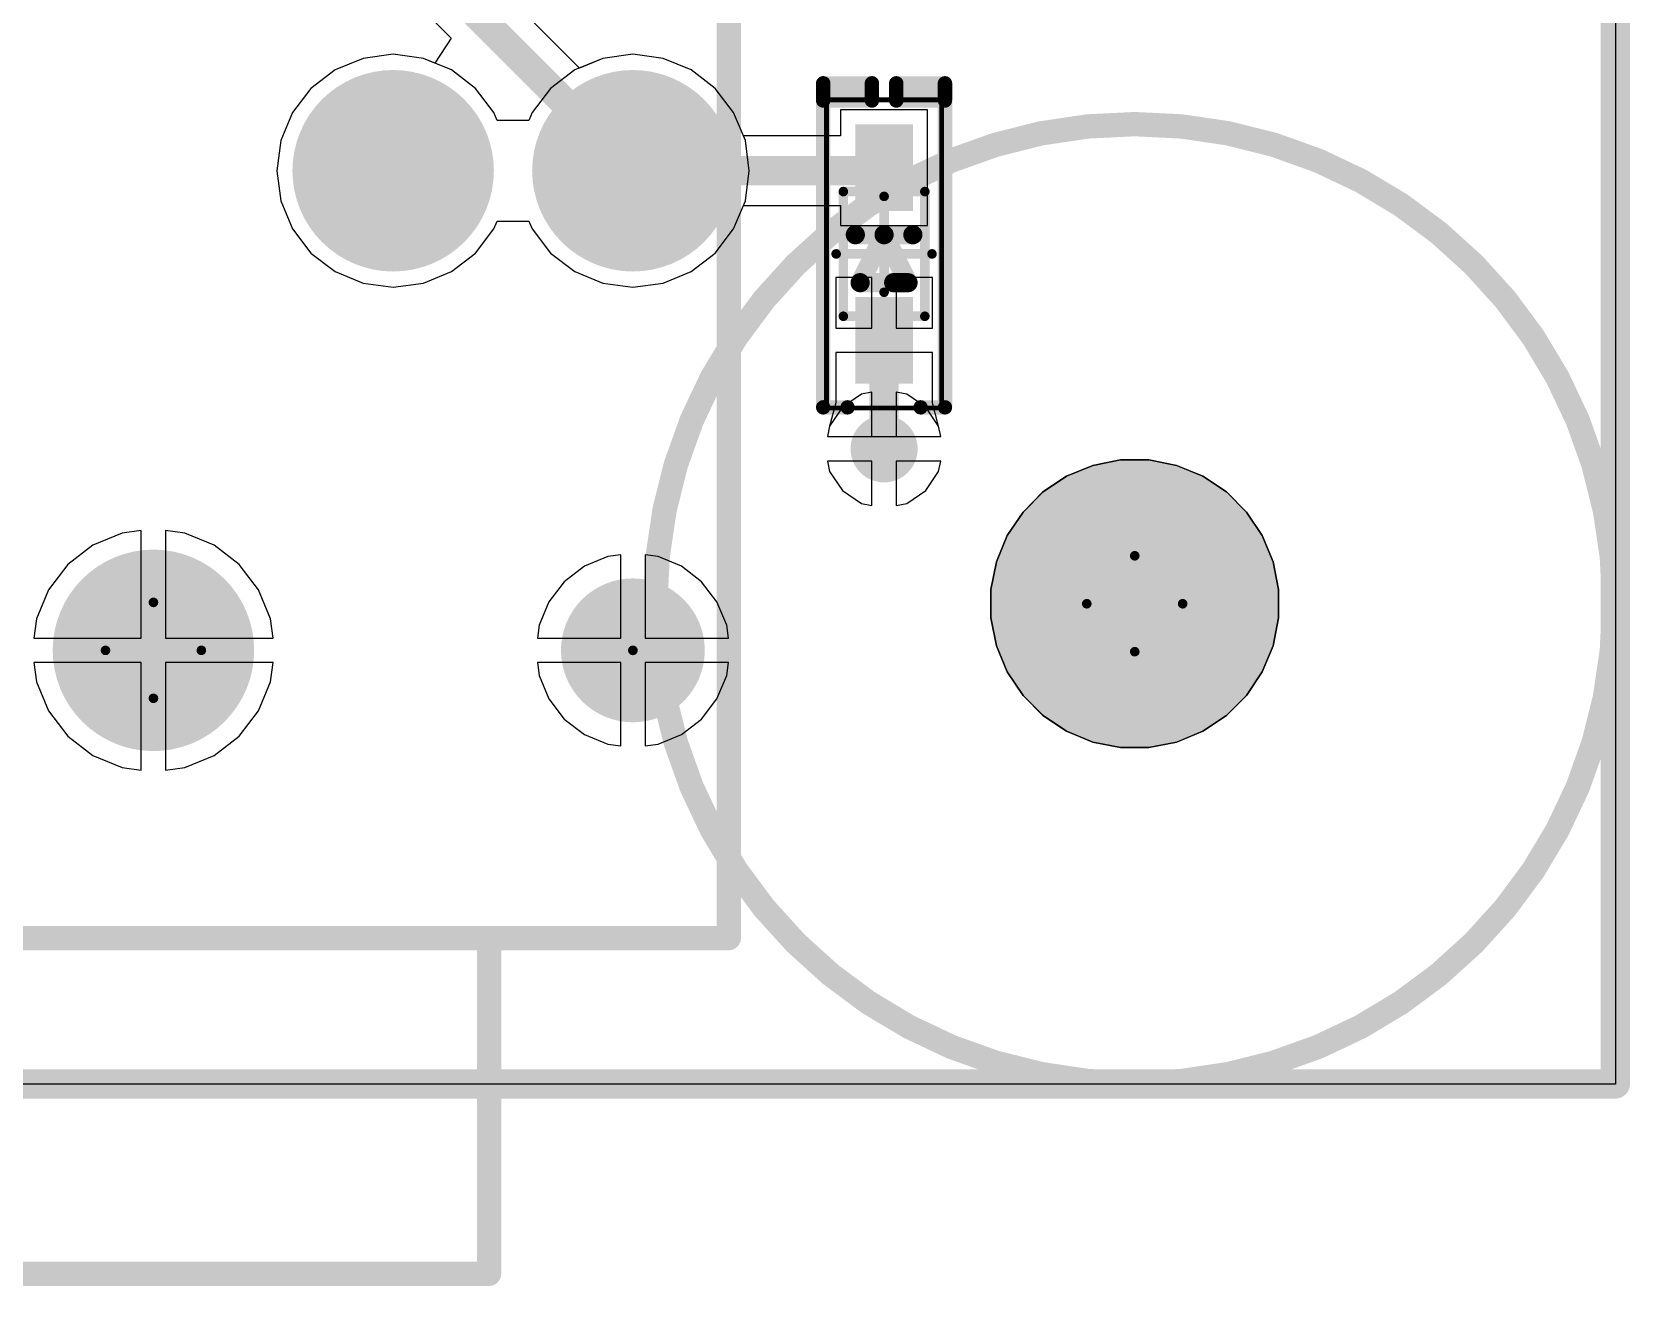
# Model space of a CAD drawing. Header units: millimetres. Extents: x 45 to 209, y 90 to 189.
# Drawn here: x 155.82 to 172.49, y 90.25 to 103.33 of the extents above; entities that cross this region are included whole.
import ezdxf

# ---------------------------------------------------------------- set-up
doc = ezdxf.new("R2010")
doc.units = ezdxf.units.MM
for name, color, linetype in [('BottomLayer', 5, 'Continuous'), ('BottomSolder', 6, 'Continuous'), ('Mechanical1', 6, 'Continuous'), ('Mechanical13', 56, 'Continuous'), ('Mechanical15', 56, 'Continuous'), ('Mechanical3', 76, 'Continuous'), ('MultiLayer', 9, 'Continuous'), ('PadHoleLayer', 156, 'Continuous'), ('TopLayer', 1, 'Continuous'), ('TopOverlay', 2, 'Continuous'), ('TopPaste', 8, 'Continuous'), ('TopSolder', 216, 'Continuous'), ('ViaHoleLayer', 16, 'Continuous')]:
    doc.layers.add(name, color=color, linetype=linetype)

# ---------------------------------------------------------------- blocks, each defined once
blk = doc.blocks.new('7EF2B92C_0FC9_4C85_B662_5CEC65BFCCC4_12')
at = {"layer": 'BottomLayer', "const_width": 1}
for points in [[(-0.5, 0, 1), (0.5, 0, 1)], [(4.5, -2.5, 1), (5.5, -2.5, 1)], [(4.5, -5, 1), (5.5, -5, 1)]]:
    blk.add_lwpolyline(points, format="xyb", close=True, dxfattribs=at)
at = {"layer": 'BottomSolder'}
for points, const_width in [([(-0.525, 0, 1), (0.525, 0, 1)], 1.051), ([(4.475, -2.5, 1), (5.525, -2.5, 1)], 1.051), ([(4.475, -5, 1), (5.525, -5, 1)], 1.051), ([(-0.025, -5, 1), (0.025, -5, 1)], 0.0508)]:
    blk.add_lwpolyline(points, format="xyb", close=True, dxfattribs=dict(at, const_width=const_width))
at = {"layer": 'Mechanical15', "const_width": 0.1}
for points in [[(0, 0.5), (0, -0.5)], [(-0.5, 0), (0.5, 0)]]:
    blk.add_lwpolyline(points, dxfattribs=at)
at = {"layer": 'Mechanical15', "const_width": 0.05}
for points in [[(-0.025, 0.5, 1), (0.025, 0.5, 1)], [(-0.525, 0, 1), (-0.475, 0, 1)], [(0.475, 0, 1), (0.525, 0, 1)], [(-0.025, -0.5, 1), (0.025, -0.5, 1)]]:
    blk.add_lwpolyline(points, format="xyb", close=True, dxfattribs=at)
at = {"layer": 'MultiLayer', "const_width": 1}
for points in [[(-0.5, 0, 1), (0.5, 0, 1)], [(4.5, -2.5, 1), (5.5, -2.5, 1)], [(4.5, -5, 1), (5.5, -5, 1)]]:
    blk.add_lwpolyline(points, format="xyb", close=True, dxfattribs=at)
at = {"layer": 'PadHoleLayer'}
for points, const_width in [([(-0.3, 0, 1), (0.3, 0, 1)], 0.6), ([(4.7, -2.5, 1), (5.3, -2.5, 1)], 0.6), ([(-0.375, -5, 1), (0.375, -5, 1)], 0.75), ([(4.7, -5, 1), (5.3, -5, 1)], 0.6)]:
    blk.add_lwpolyline(points, format="xyb", close=True, dxfattribs=dict(at, const_width=const_width))
at = {"layer": 'TopLayer', "const_width": 1}
for points in [[(-0.5, 0, 1), (0.5, 0, 1)], [(4.5, -2.5, 1), (5.5, -2.5, 1)], [(4.5, -5, 1), (5.5, -5, 1)]]:
    blk.add_lwpolyline(points, format="xyb", close=True, dxfattribs=at)
at = {"layer": 'TopOverlay', "const_width": 0.254}
for points in [[(-3, 6), (-3, -6)], [(-6.5, 3.5), (-6.5, -3.5)], [(-6.5, -3.5), (-3, -3.5)], [(-3, -3.5), (-3, -6)], [(-3, -6), (8, -6)]]:
    blk.add_lwpolyline(points, dxfattribs=at)
at = {"layer": 'TopOverlay', "const_width": 0.127}
for points in [[(-6.563, -3.5, 1), (-6.436, -3.5, 1)], [(-6.563, -3.5, 1), (-6.436, -3.5, 1)], [(-3.063, -3.5, 1), (-2.936, -3.5, 1)], [(-3.063, -3.5, 1), (-2.936, -3.5, 1)], [(-3.063, -6, 1), (-2.936, -6, 1)], [(-3.063, -6, 1), (-2.936, -6, 1)], [(-3.063, -6, 1), (-2.936, -6, 1)]]:
    blk.add_lwpolyline(points, format="xyb", close=True, dxfattribs=at)
at = {"layer": 'TopSolder'}
for points, const_width in [([(-0.525, 0, 1), (0.525, 0, 1)], 1.051), ([(4.475, -2.5, 1), (5.525, -2.5, 1)], 1.051), ([(4.475, -5, 1), (5.525, -5, 1)], 1.051), ([(-0.025, -5, 1), (0.025, -5, 1)], 0.0508)]:
    blk.add_lwpolyline(points, format="xyb", close=True, dxfattribs=dict(at, const_width=const_width))
blk = doc.blocks.new('FIDUCIAL_IPC_7351A_67')
at = {"layer": 'Mechanical15', "const_width": 0.1}
for points in [[(0, -0.5), (0, 0.5)], [(-0.5, 0), (0.5, 0)]]:
    blk.add_lwpolyline(points, dxfattribs=at)
at = {"layer": 'Mechanical15', "const_width": 0.05}
for points in [[(-0.025, 0.5, 1), (0.025, 0.5, 1)], [(-0.525, 0, 1), (-0.475, 0, 1)], [(0.475, 0, 1), (0.525, 0, 1)], [(-0.025, -0.5, 1), (0.025, -0.5, 1)]]:
    blk.add_lwpolyline(points, format="xyb", close=True, dxfattribs=at)
at = {"layer": 'Mechanical3'}
for points, const_width in [([(5, 0, 1), (-5, 0, 1)], 0.254), ([(-5.064, 0, 1), (-4.937, 0, 1)], 0.127), ([(4.937, 0, 1), (5.064, 0, 1)], 0.127)]:
    blk.add_lwpolyline(points, format="xyb", close=True, dxfattribs=dict(at, const_width=const_width))
at = {"layer": 'TopLayer'}
for p, q in [((-0.438, 1.442), (-0.148, 1.5)), ((-0.148, 1.5), (0, 1.5)), ((0, 1.5), (0.148, 1.5)), ((0.148, 1.5), (0.438, 1.442)), ((-0.711, 1.329), (-0.438, 1.442)), ((0.438, 1.442), (0.711, 1.329)), ((-0.956, 1.165), (-0.711, 1.329)), ((0.711, 1.329), (0.956, 1.165)), ((-1.165, 0.956), (-0.956, 1.165)), ((0.956, 1.165), (1.165, 0.956)), ((-1.329, 0.711), (-1.165, 0.956)), ((1.165, 0.956), (1.329, 0.711)), ((-1.442, 0.438), (-1.329, 0.711)), ((1.329, 0.711), (1.442, 0.438)), ((-1.5, 0.148), (-1.442, 0.438)), ((1.442, 0.438), (1.5, 0.148)), ((-1.5, 0), (-1.5, 0.148)), ((-1.5, -0.148), (-1.5, 0)), ((1.5, 0.148), (1.5, 0)), ((1.5, 0), (1.5, -0.148)), ((-1.442, -0.438), (-1.5, -0.148)), ((1.5, -0.148), (1.442, -0.438)), ((-1.329, -0.711), (-1.442, -0.438)), ((1.442, -0.438), (1.329, -0.711)), ((-1.165, -0.956), (-1.329, -0.711)), ((1.329, -0.711), (1.165, -0.956)), ((-0.956, -1.165), (-1.165, -0.956)), ((1.165, -0.956), (0.956, -1.165)), ((-0.711, -1.329), (-0.956, -1.165)), ((0.956, -1.165), (0.711, -1.329)), ((-0.438, -1.442), (-0.711, -1.329)), ((0.711, -1.329), (0.438, -1.442)), ((-0.148, -1.5), (-0.438, -1.442)), ((0.438, -1.442), (0.148, -1.5)), ((0, -1.5), (-0.148, -1.5)), ((0, -1.5), (0, -1.5)), ((0.148, -1.5), (0, -1.5))]:
    blk.add_line(p, q, dxfattribs=at)
at = {"layer": 'TopLayer', "const_width": 0.5}
blk.add_lwpolyline([(-0.25, 0, 1), (0.25, 0, 1)], format="xyb", close=True, dxfattribs=at)
at = {"layer": 'TopPaste', "const_width": 0.5}
blk.add_lwpolyline([(-0.25, 0, 1), (0.25, 0, 1)], format="xyb", close=True, dxfattribs=at)
at = {"layer": 'TopSolder', "const_width": 1.5}
blk.add_lwpolyline([(-0.75, 0, 1), (0.75, 0, 1)], format="xyb", close=True, dxfattribs=at)
blk = doc.blocks.new('SOD523F_77')
at = {"layer": 'Mechanical13', "const_width": 0.1}
for points in [[(-0.65, 0.425), (-0.65, -0.425)], [(-0.65, 0.425), (0.65, 0.425)], [(0.65, 0.425), (0.65, -0.425)], [(-0.65, -0.425), (0.65, -0.425)]]:
    blk.add_lwpolyline(points, dxfattribs=at)
at = {"layer": 'Mechanical13', "const_width": 0.05}
for points in [[(-0.675, 0.425, 1), (-0.625, 0.425, 1)], [(-0.675, 0.425, 1), (-0.625, 0.425, 1)], [(0.625, 0.425, 1), (0.675, 0.425, 1)], [(0.625, 0.425, 1), (0.675, 0.425, 1)], [(-0.675, -0.425, 1), (-0.625, -0.425, 1)], [(-0.675, -0.425, 1), (-0.625, -0.425, 1)], [(0.625, -0.425, 1), (0.675, -0.425, 1)], [(0.625, -0.425, 1), (0.675, -0.425, 1)]]:
    blk.add_lwpolyline(points, format="xyb", close=True, dxfattribs=at)
at = {"layer": 'Mechanical15'}
for points, const_width in [([(-1.606, 0.6), (-1.606, -0.6)], 0.05), ([(-1.606, 0.6), (1.606, 0.6)], 0.05), ([(0, 0.5), (0, -0.5)], 0.1), ([(1.606, 0.6), (1.606, -0.6)], 0.05), ([(-0.4, 0), (0.6, 0)], 0.1), ([(-1.606, -0.6), (1.606, -0.6)], 0.05)]:
    blk.add_lwpolyline(points, dxfattribs=dict(at, const_width=const_width))
for points, const_width in [([(-1.619, 0.6, 1), (-1.594, 0.6, 1)], 0.025), ([(-1.619, 0.6, 1), (-1.594, 0.6, 1)], 0.025), ([(-0.025, 0.5, 1), (0.025, 0.5, 1)], 0.05), ([(1.593, 0.6, 1), (1.618, 0.6, 1)], 0.025), ([(1.593, 0.6, 1), (1.618, 0.6, 1)], 0.025), ([(-0.425, 0, 1), (-0.375, 0, 1)], 0.05), ([(0.575, 0, 1), (0.625, 0, 1)], 0.05), ([(-0.025, -0.5, 1), (0.025, -0.5, 1)], 0.05), ([(-1.619, -0.6, 1), (-1.594, -0.6, 1)], 0.025), ([(-1.619, -0.6, 1), (-1.594, -0.6, 1)], 0.025), ([(1.593, -0.6, 1), (1.618, -0.6, 1)], 0.025), ([(1.593, -0.6, 1), (1.618, -0.6, 1)], 0.025)]:
    blk.add_lwpolyline(points, format="xyb", close=True, dxfattribs=dict(at, const_width=const_width))
at = {"layer": 'TopLayer'}
for points in [[(-0.5, -0.25), (-0.5, 0.25), (-1.3, -0.25), (-1.3, 0.25)], [(1.3, -0.25), (1.3, 0.25), (0.5, -0.25), (0.5, 0.25)]]:
    blk.add_solid(points, dxfattribs=at)
at = {"layer": 'TopOverlay'}
for points, const_width in [([(-1.6, 0.635), (1.651, 0.635)], 0.15), ([(-1.6, 0.635), (-1.6, 0.381)], 0.15), ([(1.6, 0.635), (1.778, 0.635)], 0.15), ([(1.6, 0.635), (1.6, 0.127)], 0.15), ([(1.778, 0.635), (1.778, 0.127)], 0.15), ([(-0.3, 0.25), (-0.3, -0.1)], 0.2), ([(-0.3, 0.25), (0.2, 0)], 0.2), ([(0.2, 0.3), (0.2, -0.3)], 0.2), ([(1.6, 0.127), (1.778, 0.127)], 0.15), ([(0.2, 0), (-0.3, -0.25)], 0.2), ([(-0.3, -0.1), (-0.3, -0.25)], 0.2), ([(1.6, -0.127), (1.6, -0.635)], 0.15), ([(1.6, -0.127), (1.778, -0.127)], 0.15), ([(1.778, -0.127), (1.778, -0.635)], 0.15), ([(-1.6, -0.381), (-1.6, -0.635)], 0.15), ([(-1.6, -0.635), (1.651, -0.635)], 0.15), ([(1.6, -0.635), (1.778, -0.635)], 0.15)]:
    blk.add_lwpolyline(points, dxfattribs=dict(at, const_width=const_width))
for points, const_width in [([(-1.637, 0.635, 1), (-1.562, 0.635, 1)], 0.075), ([(-1.637, 0.635, 1), (-1.562, 0.635, 1)], 0.075), ([(1.562, 0.635, 1), (1.637, 0.635, 1)], 0.075), ([(1.562, 0.635, 1), (1.637, 0.635, 1)], 0.075), ([(1.613, 0.635, 1), (1.689, 0.635, 1)], 0.075), ([(1.74, 0.635, 1), (1.816, 0.635, 1)], 0.075), ([(1.74, 0.635, 1), (1.816, 0.635, 1)], 0.075), ([(-1.637, 0.381, 1), (-1.562, 0.381, 1)], 0.075), ([(-0.35, 0.25, 1), (-0.25, 0.25, 1)], 0.1), ([(-0.35, 0.25, 1), (-0.25, 0.25, 1)], 0.1), ([(0.15, 0.3, 1), (0.25, 0.3, 1)], 0.1), ([(1.562, 0.127, 1), (1.637, 0.127, 1)], 0.075), ([(1.562, 0.127, 1), (1.637, 0.127, 1)], 0.075), ([(1.74, 0.127, 1), (1.816, 0.127, 1)], 0.075), ([(1.74, 0.127, 1), (1.816, 0.127, 1)], 0.075), ([(-0.35, -0.1, 1), (-0.25, -0.1, 1)], 0.1), ([(-0.35, -0.1, 1), (-0.25, -0.1, 1)], 0.1), ([(0.15, 0, 1), (0.25, 0, 1)], 0.1), ([(0.15, 0, 1), (0.25, 0, 1)], 0.1), ([(-0.35, -0.25, 1), (-0.25, -0.25, 1)], 0.1), ([(-0.35, -0.25, 1), (-0.25, -0.25, 1)], 0.1), ([(1.562, -0.127, 1), (1.637, -0.127, 1)], 0.075), ([(1.562, -0.127, 1), (1.637, -0.127, 1)], 0.075), ([(1.74, -0.127, 1), (1.816, -0.127, 1)], 0.075), ([(1.74, -0.127, 1), (1.816, -0.127, 1)], 0.075), ([(-1.637, -0.381, 1), (-1.562, -0.381, 1)], 0.075), ([(0.15, -0.3, 1), (0.25, -0.3, 1)], 0.1), ([(-1.637, -0.635, 1), (-1.562, -0.635, 1)], 0.075), ([(-1.637, -0.635, 1), (-1.562, -0.635, 1)], 0.075), ([(1.562, -0.635, 1), (1.637, -0.635, 1)], 0.075), ([(1.562, -0.635, 1), (1.637, -0.635, 1)], 0.075), ([(1.613, -0.635, 1), (1.689, -0.635, 1)], 0.075), ([(1.74, -0.635, 1), (1.816, -0.635, 1)], 0.075), ([(1.74, -0.635, 1), (1.816, -0.635, 1)], 0.075)]:
    blk.add_lwpolyline(points, format="xyb", close=True, dxfattribs=dict(at, const_width=const_width))
for points in [[(1.6, 0.127), (1.778, 0.127), (1.6, 0.635), (1.778, 0.635)], [(1.6, -0.6), (1.8, -0.6), (1.6, -0.127), (1.8, -0.127)]]:
    blk.add_solid(points, dxfattribs=at)
at = {"layer": 'TopPaste'}
for points in [[(-0.5, -0.25), (-0.5, 0.25), (-1.3, -0.25), (-1.3, 0.25)], [(1.3, -0.25), (1.3, 0.25), (0.5, -0.25), (0.5, 0.25)]]:
    blk.add_solid(points, dxfattribs=at)
at = {"layer": 'TopSolder'}
for points in [[(-0.449, -0.301), (-0.449, 0.301), (-1.351, -0.301), (-1.351, 0.301)], [(1.351, -0.301), (1.351, 0.301), (0.449, -0.301), (0.449, 0.301)]]:
    blk.add_solid(points, dxfattribs=at)

msp = doc.modelspace()

# ---------------------------------------------------------------- linework, layer by layer
at = {"layer": 'BottomLayer'}
for p, q in [((172.334, 188.866), (172.334, 92.359)), ((159.273, 103.052), (158.981, 102.931)), ((159.587, 103.094), (159.273, 103.052)), ((159.902, 103.052), (159.587, 103.094)), ((160.194, 102.931), (159.902, 103.052)), ((161.773, 103.052), (161.481, 102.931)), ((162.087, 103.094), (161.773, 103.052)), ((162.402, 103.052), (162.087, 103.094)), ((162.694, 102.931), (162.402, 103.052)), ((158.981, 102.931), (158.729, 102.738)), ((160.446, 102.738), (160.194, 102.931)), ((161.481, 102.931), (161.229, 102.738)), ((162.946, 102.738), (162.694, 102.931)), ((158.729, 102.738), (158.536, 102.487)), ((160.638, 102.487), (160.446, 102.738)), ((161.229, 102.738), (161.036, 102.487)), ((163.138, 102.487), (162.946, 102.738)), ((158.536, 102.487), (158.415, 102.194)), ((160.672, 102.405), (160.638, 102.487)), ((161.002, 102.405), (160.672, 102.405)), ((161.036, 102.487), (161.002, 102.405)), ((163.26, 102.194), (163.138, 102.487)), ((158.415, 102.194), (158.374, 101.88)), ((163.301, 101.88), (163.26, 102.194)), ((158.374, 101.88), (158.415, 101.566)), ((163.26, 101.566), (163.301, 101.88)), ((158.415, 101.566), (158.536, 101.273)), ((163.138, 101.273), (163.26, 101.566)), ((160.638, 101.273), (160.672, 101.355)), ((160.672, 101.355), (161.002, 101.355)), ((161.002, 101.355), (161.036, 101.273)), ((158.536, 101.273), (158.729, 101.022)), ((160.446, 101.022), (160.638, 101.273)), ((161.036, 101.273), (161.229, 101.022)), ((162.946, 101.022), (163.138, 101.273)), ((158.729, 101.022), (158.981, 100.829)), ((160.194, 100.829), (160.446, 101.022)), ((161.229, 101.022), (161.481, 100.829)), ((162.694, 100.829), (162.946, 101.022)), ((158.981, 100.829), (159.273, 100.708)), ((159.273, 100.708), (159.587, 100.666)), ((159.587, 100.666), (159.902, 100.708)), ((159.902, 100.708), (160.194, 100.829)), ((161.481, 100.829), (161.773, 100.708)), ((161.773, 100.708), (162.087, 100.666)), ((162.087, 100.666), (162.402, 100.708)), ((162.402, 100.708), (162.694, 100.829)), ((164.472, 99.55), (164.272, 99.417)), ((164.58, 99.572), (164.472, 99.55)), ((164.58, 99.108), (164.58, 99.572)), ((164.943, 99.55), (164.834, 99.572)), ((164.834, 99.572), (164.834, 99.108)), ((165.143, 99.417), (164.943, 99.55)), ((164.272, 99.417), (164.138, 99.217)), ((165.276, 99.217), (165.143, 99.417)), ((164.138, 99.217), (164.117, 99.108)), ((165.298, 99.108), (165.276, 99.217)), ((164.117, 99.108), (164.58, 99.108)), ((164.834, 99.108), (165.298, 99.108)), ((164.58, 98.854), (164.117, 98.854)), ((164.117, 98.854), (164.138, 98.746)), ((164.58, 98.391), (164.58, 98.854)), ((165.298, 98.854), (164.834, 98.854)), ((164.834, 98.854), (164.834, 98.391)), ((165.276, 98.746), (165.298, 98.854)), ((164.138, 98.746), (164.272, 98.546)), ((165.143, 98.546), (165.276, 98.746)), ((164.272, 98.546), (164.472, 98.412)), ((164.943, 98.412), (165.143, 98.546)), ((164.472, 98.412), (164.58, 98.391)), ((164.834, 98.391), (164.943, 98.412)), ((156.76, 98.102), (156.455, 97.975)), ((156.96, 98.128), (156.76, 98.102)), ((156.96, 97.007), (156.96, 98.128)), ((157.415, 98.102), (157.214, 98.128)), ((157.214, 98.128), (157.214, 97.007)), ((157.72, 97.975), (157.415, 98.102)), ((156.455, 97.975), (156.193, 97.774)), ((157.982, 97.774), (157.72, 97.975)), ((161.825, 97.858), (161.581, 97.757)), ((161.96, 97.876), (161.825, 97.858)), ((161.96, 97.007), (161.96, 97.876)), ((162.35, 97.858), (162.214, 97.876)), ((162.214, 97.876), (162.214, 97.007)), ((162.594, 97.757), (162.35, 97.858)), ((156.193, 97.774), (155.992, 97.512)), ((158.183, 97.512), (157.982, 97.774)), ((161.581, 97.757), (161.371, 97.596)), ((162.803, 97.596), (162.594, 97.757)), ((155.992, 97.512), (155.866, 97.207)), ((158.309, 97.207), (158.183, 97.512)), ((161.371, 97.596), (161.21, 97.386)), ((162.964, 97.386), (162.803, 97.596)), ((161.21, 97.386), (161.109, 97.142)), ((163.066, 97.142), (162.964, 97.386)), ((155.866, 97.207), (155.839, 97.007)), ((158.336, 97.007), (158.309, 97.207)), ((155.839, 97.007), (156.96, 97.007)), ((157.214, 97.007), (158.336, 97.007)), ((161.109, 97.142), (161.091, 97.007)), ((161.091, 97.007), (161.96, 97.007)), ((162.214, 97.007), (163.083, 97.007)), ((163.083, 97.007), (163.066, 97.142)), ((156.96, 96.753), (155.839, 96.753)), ((155.839, 96.753), (155.866, 96.553)), ((156.96, 95.632), (156.96, 96.753)), ((158.336, 96.753), (157.214, 96.753)), ((157.214, 96.753), (157.214, 95.632)), ((158.309, 96.553), (158.336, 96.753)), ((161.96, 96.753), (161.091, 96.753)), ((161.091, 96.753), (161.109, 96.618)), ((161.96, 95.884), (161.96, 96.753)), ((163.083, 96.753), (162.214, 96.753)), ((162.214, 96.753), (162.214, 95.884)), ((163.066, 96.618), (163.083, 96.753)), ((155.866, 96.553), (155.992, 96.248)), ((158.183, 96.248), (158.309, 96.553)), ((161.109, 96.618), (161.21, 96.374)), ((162.964, 96.374), (163.066, 96.618)), ((161.21, 96.374), (161.371, 96.164)), ((162.803, 96.164), (162.964, 96.374)), ((155.992, 96.248), (156.193, 95.986)), ((157.982, 95.986), (158.183, 96.248)), ((161.371, 96.164), (161.581, 96.003)), ((161.581, 96.003), (161.825, 95.902)), ((162.35, 95.902), (162.594, 96.003)), ((162.594, 96.003), (162.803, 96.164)), ((156.193, 95.986), (156.455, 95.785)), ((157.72, 95.785), (157.982, 95.986)), ((161.825, 95.902), (161.96, 95.884)), ((162.214, 95.884), (162.35, 95.902)), ((156.455, 95.785), (156.76, 95.658)), ((157.415, 95.658), (157.72, 95.785)), ((156.76, 95.658), (156.96, 95.632)), ((157.214, 95.632), (157.415, 95.658)), ((172.334, 92.359), (147.373, 92.359))]:
    msp.add_line(p, q, dxfattribs=at)
at = {"layer": 'BottomLayer', "const_width": 0.35}
msp.add_lwpolyline([(164.532, 98.981, 1), (164.882, 98.981, 1)], format="xyb", close=True, dxfattribs=at)
at = {"layer": 'Mechanical1', "const_width": 0.305}
for points in [[(172.334, 92.366), (172.334, 188.866)], [(147.077, 92.359), (172.334, 92.359)]]:
    msp.add_lwpolyline(points, dxfattribs=at)
at = {"layer": 'Mechanical1', "const_width": 0.152}
for points in [[(172.258, 92.366, 1), (172.41, 92.366, 1)], [(172.258, 92.359, 1), (172.41, 92.359, 1)]]:
    msp.add_lwpolyline(points, format="xyb", close=True, dxfattribs=at)
at = {"layer": 'Mechanical3', "const_width": 0.305}
for points in [[(159.323, 102.616), (159.923, 101.116)], [(159.323, 101.116), (159.323, 102.616)], [(159.323, 101.116), (159.923, 102.616)], [(159.923, 101.116), (159.923, 102.616)], [(161.823, 101.116), (161.823, 102.616)], [(161.823, 101.116), (162.423, 102.616)], [(161.823, 102.616), (162.423, 101.116)], [(162.423, 101.116), (162.423, 102.616)], [(156.373, 97.166), (157.873, 96.566)], [(156.373, 96.566), (157.873, 97.166)], [(156.373, 97.166), (157.873, 97.166)], [(156.373, 96.566), (157.873, 96.566)]]:
    msp.add_lwpolyline(points, dxfattribs=at)
at = {"layer": 'Mechanical3', "const_width": 0.152}
for points in [[(159.247, 102.616, 1), (159.399, 102.616, 1)], [(159.247, 102.616, 1), (159.399, 102.616, 1)], [(159.847, 102.616, 1), (159.999, 102.616, 1)], [(159.847, 102.616, 1), (159.999, 102.616, 1)], [(161.747, 102.616, 1), (161.899, 102.616, 1)], [(161.747, 102.616, 1), (161.899, 102.616, 1)], [(162.347, 102.616, 1), (162.499, 102.616, 1)], [(162.347, 102.616, 1), (162.499, 102.616, 1)], [(159.247, 101.116, 1), (159.399, 101.116, 1)], [(159.247, 101.116, 1), (159.399, 101.116, 1)], [(159.847, 101.116, 1), (159.999, 101.116, 1)], [(159.847, 101.116, 1), (159.999, 101.116, 1)], [(161.747, 101.116, 1), (161.899, 101.116, 1)], [(161.747, 101.116, 1), (161.899, 101.116, 1)], [(162.347, 101.116, 1), (162.499, 101.116, 1)], [(162.347, 101.116, 1), (162.499, 101.116, 1)], [(156.297, 97.166, 1), (156.449, 97.166, 1)], [(156.297, 97.166, 1), (156.449, 97.166, 1)], [(157.797, 97.166, 1), (157.949, 97.166, 1)], [(157.797, 97.166, 1), (157.949, 97.166, 1)], [(156.297, 96.566, 1), (156.449, 96.566, 1)], [(156.297, 96.566, 1), (156.449, 96.566, 1)], [(157.797, 96.566, 1), (157.949, 96.566, 1)], [(157.797, 96.566, 1), (157.949, 96.566, 1)]]:
    msp.add_lwpolyline(points, format="xyb", close=True, dxfattribs=at)
at = {"layer": 'MultiLayer', "const_width": 0.35}
msp.add_lwpolyline([(164.532, 98.981, 1), (164.882, 98.981, 1)], format="xyb", close=True, dxfattribs=at)
at = {"layer": 'TopLayer'}
for p, q in [((172.334, 110.501), (172.334, 92.359)), ((161.529, 102.951), (160.002, 104.478)), ((159.26, 104.195), (160.193, 103.261)), ((160.193, 103.261), (160.021, 103.003)), ((159.273, 103.052), (158.981, 102.931)), ((159.587, 103.094), (159.273, 103.052)), ((159.902, 103.052), (159.587, 103.094)), ((160.021, 103.003), (159.902, 103.052)), ((161.773, 103.052), (161.529, 102.951)), ((162.087, 103.094), (161.773, 103.052)), ((162.402, 103.052), (162.087, 103.094)), ((162.694, 102.931), (162.402, 103.052)), ((158.981, 102.931), (158.729, 102.738)), ((162.946, 102.738), (162.694, 102.931)), ((158.729, 102.738), (158.536, 102.487)), ((163.138, 102.487), (162.946, 102.738)), ((165.161, 102.516), (164.254, 102.516)), ((164.254, 102.516), (164.254, 102.243)), ((165.161, 101.31), (165.161, 102.516)), ((158.536, 102.487), (158.415, 102.194)), ((163.24, 102.243), (163.138, 102.487)), ((158.415, 102.194), (158.374, 101.88)), ((164.254, 102.243), (163.24, 102.243)), ((158.374, 101.88), (158.415, 101.566)), ((158.415, 101.566), (158.536, 101.273)), ((163.138, 101.273), (163.24, 101.517)), ((163.24, 101.517), (164.254, 101.517)), ((164.254, 101.517), (164.254, 101.31)), ((160.638, 101.273), (160.672, 101.355)), ((160.672, 101.355), (161.002, 101.355)), ((161.002, 101.355), (161.036, 101.273)), ((158.536, 101.273), (158.729, 101.022)), ((160.446, 101.022), (160.638, 101.273)), ((161.036, 101.273), (161.229, 101.022)), ((162.946, 101.022), (163.138, 101.273)), ((164.254, 101.31), (165.161, 101.31)), ((158.729, 101.022), (158.981, 100.829)), ((160.194, 100.829), (160.446, 101.022)), ((161.229, 101.022), (161.481, 100.829)), ((162.694, 100.829), (162.946, 101.022)), ((158.981, 100.829), (159.273, 100.708)), ((159.273, 100.708), (159.587, 100.666)), ((159.587, 100.666), (159.902, 100.708)), ((159.902, 100.708), (160.194, 100.829)), ((161.481, 100.829), (161.773, 100.708)), ((161.773, 100.708), (162.087, 100.666)), ((162.087, 100.666), (162.402, 100.708)), ((162.402, 100.708), (162.694, 100.829)), ((164.58, 100.767), (164.203, 100.767)), ((164.203, 100.767), (164.203, 100.24)), ((164.58, 100.24), (164.58, 100.767)), ((165.211, 100.767), (164.834, 100.767)), ((164.834, 100.767), (164.834, 100.24)), ((165.211, 100.24), (165.211, 100.767)), ((164.203, 100.24), (164.58, 100.24)), ((164.834, 100.24), (165.211, 100.24)), ((164.707, 99.986), (164.203, 99.986)), ((164.203, 99.986), (164.203, 99.459)), ((165.211, 99.986), (164.707, 99.986)), ((165.211, 99.459), (165.211, 99.986)), ((164.203, 99.459), (164.138, 99.217)), ((164.203, 99.459), (164.203, 99.459)), ((165.276, 99.217), (165.211, 99.459)), ((165.211, 99.459), (165.211, 99.459)), ((165.211, 99.459), (165.211, 99.459)), ((165.211, 99.459), (165.211, 99.459)), ((164.138, 99.217), (164.117, 99.108)), ((165.298, 99.108), (165.276, 99.217)), ((164.117, 99.108), (165.298, 99.108)), ((164.58, 98.854), (164.117, 98.854)), ((164.117, 98.854), (164.138, 98.746)), ((164.58, 98.391), (164.58, 98.854)), ((165.298, 98.854), (164.834, 98.854)), ((164.834, 98.854), (164.834, 98.391)), ((165.276, 98.746), (165.298, 98.854)), ((167.173, 98.866), (166.883, 98.808)), ((167.321, 98.866), (167.173, 98.866)), ((167.468, 98.866), (167.321, 98.866)), ((167.758, 98.808), (167.468, 98.866)), ((164.138, 98.746), (164.272, 98.546)), ((165.143, 98.546), (165.276, 98.746)), ((166.61, 98.695), (166.364, 98.531)), ((166.883, 98.808), (166.61, 98.695)), ((168.031, 98.695), (167.758, 98.808)), ((168.277, 98.531), (168.031, 98.695)), ((164.272, 98.546), (164.472, 98.412)), ((164.943, 98.412), (165.143, 98.546)), ((166.364, 98.531), (166.156, 98.322)), ((168.486, 98.322), (168.277, 98.531)), ((164.472, 98.412), (164.58, 98.391)), ((164.834, 98.391), (164.943, 98.412)), ((166.156, 98.322), (165.991, 98.076)), ((168.65, 98.076), (168.486, 98.322)), ((156.76, 98.102), (156.455, 97.975)), ((156.96, 98.128), (156.76, 98.102)), ((156.96, 97.007), (156.96, 98.128)), ((157.415, 98.102), (157.214, 98.128)), ((157.214, 98.128), (157.214, 97.007)), ((157.72, 97.975), (157.415, 98.102)), ((165.991, 98.076), (165.878, 97.803)), ((168.763, 97.803), (168.65, 98.076)), ((156.455, 97.975), (156.193, 97.774)), ((157.982, 97.774), (157.72, 97.975)), ((161.825, 97.858), (161.581, 97.757)), ((161.96, 97.876), (161.825, 97.858)), ((161.96, 97.007), (161.96, 97.876)), ((162.35, 97.858), (162.214, 97.876)), ((162.214, 97.876), (162.214, 97.007)), ((162.594, 97.757), (162.35, 97.858)), ((156.193, 97.774), (155.992, 97.512)), ((158.183, 97.512), (157.982, 97.774)), ((161.581, 97.757), (161.371, 97.596)), ((162.803, 97.596), (162.594, 97.757)), ((165.878, 97.803), (165.821, 97.513)), ((168.821, 97.513), (168.763, 97.803)), ((155.992, 97.512), (155.866, 97.207)), ((158.309, 97.207), (158.183, 97.512)), ((161.371, 97.596), (161.21, 97.386)), ((162.964, 97.386), (162.803, 97.596)), ((165.821, 97.513), (165.821, 97.366)), ((168.821, 97.218), (168.821, 97.513)), ((161.21, 97.386), (161.109, 97.142)), ((163.066, 97.142), (162.964, 97.386)), ((165.821, 97.366), (165.821, 97.218)), ((155.866, 97.207), (155.839, 97.007)), ((158.336, 97.007), (158.309, 97.207)), ((165.821, 97.218), (165.878, 96.928)), ((168.763, 96.928), (168.821, 97.218)), ((155.839, 97.007), (156.96, 97.007)), ((157.214, 97.007), (158.336, 97.007)), ((161.109, 97.142), (161.091, 97.007)), ((161.091, 97.007), (161.96, 97.007)), ((162.214, 97.007), (163.083, 97.007)), ((163.083, 97.007), (163.066, 97.142)), ((165.878, 96.928), (165.991, 96.655)), ((168.65, 96.655), (168.763, 96.928)), ((156.96, 96.753), (155.839, 96.753)), ((155.839, 96.753), (155.866, 96.553)), ((156.96, 95.632), (156.96, 96.753)), ((158.336, 96.753), (157.214, 96.753)), ((157.214, 96.753), (157.214, 95.632)), ((158.309, 96.553), (158.336, 96.753)), ((161.96, 96.753), (161.091, 96.753)), ((161.091, 96.753), (161.109, 96.618)), ((161.96, 95.884), (161.96, 96.753)), ((163.083, 96.753), (162.214, 96.753)), ((162.214, 96.753), (162.214, 95.884)), ((163.066, 96.618), (163.083, 96.753)), ((155.866, 96.553), (155.992, 96.248)), ((158.183, 96.248), (158.309, 96.553)), ((161.109, 96.618), (161.21, 96.374)), ((162.964, 96.374), (163.066, 96.618)), ((165.991, 96.655), (166.156, 96.409)), ((168.486, 96.409), (168.65, 96.655)), ((161.21, 96.374), (161.371, 96.164)), ((162.803, 96.164), (162.964, 96.374)), ((166.156, 96.409), (166.364, 96.2)), ((168.277, 96.2), (168.486, 96.409)), ((155.992, 96.248), (156.193, 95.986)), ((157.982, 95.986), (158.183, 96.248)), ((166.364, 96.2), (166.61, 96.036)), ((168.031, 96.036), (168.277, 96.2)), ((161.371, 96.164), (161.581, 96.003)), ((161.581, 96.003), (161.825, 95.902)), ((162.35, 95.902), (162.594, 96.003)), ((162.594, 96.003), (162.803, 96.164)), ((166.61, 96.036), (166.883, 95.923)), ((167.758, 95.923), (168.031, 96.036)), ((156.193, 95.986), (156.455, 95.785)), ((157.72, 95.785), (157.982, 95.986)), ((161.825, 95.902), (161.96, 95.884)), ((162.214, 95.884), (162.35, 95.902)), ((166.883, 95.923), (167.173, 95.866)), ((167.173, 95.866), (167.468, 95.866)), ((167.468, 95.866), (167.758, 95.923)), ((156.455, 95.785), (156.76, 95.658)), ((157.415, 95.658), (157.72, 95.785)), ((156.76, 95.658), (156.96, 95.632)), ((157.214, 95.632), (157.415, 95.658)), ((172.334, 92.359), (147.077, 92.359))]:
    msp.add_line(p, q, dxfattribs=at)
at = {"layer": 'TopLayer', "const_width": 0.305}
for points in [[(159.41, 104.558), (162.087, 101.88)], [(162.087, 101.88), (164.674, 101.88)], [(164.674, 101.88), (164.707, 101.913)], [(164.707, 98.981), (164.707, 100.113)]]:
    msp.add_lwpolyline(points, dxfattribs=at)
at = {"layer": 'TopLayer'}
for points, const_width in [([(162.011, 101.88, 1), (162.164, 101.88, 1)], 0.152), ([(162.011, 101.88, 1), (162.164, 101.88, 1)], 0.152), ([(164.598, 101.88, 1), (164.75, 101.88, 1)], 0.152), ([(164.598, 101.88, 1), (164.75, 101.88, 1)], 0.152), ([(164.631, 101.913, 1), (164.784, 101.913, 1)], 0.152), ([(164.631, 100.113, 1), (164.784, 100.113, 1)], 0.152), ([(164.532, 98.981, 1), (164.882, 98.981, 1)], 0.35), ([(164.631, 98.981, 1), (164.784, 98.981, 1)], 0.152)]:
    msp.add_lwpolyline(points, format="xyb", close=True, dxfattribs=dict(at, const_width=const_width))
at = {"layer": 'ViaHoleLayer', "const_width": 0.175}
msp.add_lwpolyline([(164.62, 98.981, 1), (164.795, 98.981, 1)], format="xyb", close=True, dxfattribs=at)

# ---------------------------------------------------------------- block references
at = {"rotation": 90}
for name, p in [('7EF2B92C_0FC9_4C85_B662_5CEC65BFCCC4_12', (157.087, 96.88)), ('SOD523F_77', (164.707, 101.013))]:
    msp.add_blockref(name, p, dxfattribs=at)
msp.add_blockref('FIDUCIAL_IPC_7351A_67', (167.321, 97.366))

doc.saveas('drawing.dxf')
